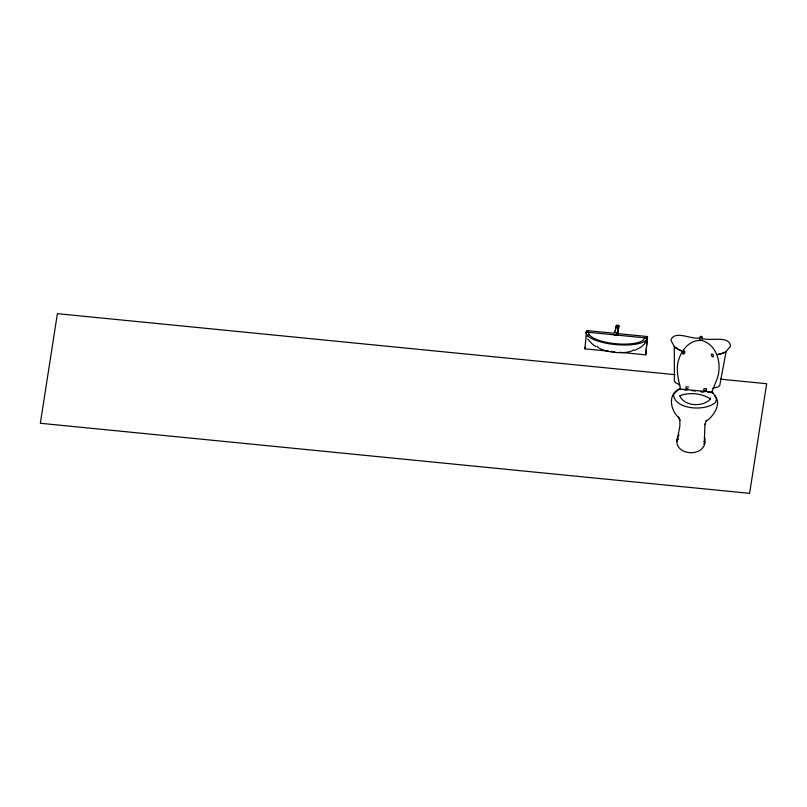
<?xml version="1.0" encoding="UTF-8"?>
<svg xmlns="http://www.w3.org/2000/svg" width="807" height="807" viewBox="0 0 807 807"><rect width="100%" height="100%" fill="white"/><g stroke="black" fill="none" stroke-linecap="round" stroke-linejoin="round"><path stroke-width="1.21" d="M619.675 352.276L645.741 354.858L647.305 338.093L644.793 337.699L643.431 339.949A28.205 8.766 5.3 0 1 615.327 343.701A28.205 8.766 5.3 0 1 589.221 334.592L588.585 332.141L586.043 332.04L587.012 336.448M616.649 325.665L618.202 325.271L618.717 326.28M618.757 326.189L618.767 325.453L617.627 325.937M701.737 391.718L702.958 391.839M616.629 326.078L616.669 325.473M616.588 326.664L616.649 325.897M618.676 326.875L618.737 326.099M618.616 327.642L618.687 326.704M618.535 328.56L618.626 327.481M618.455 329.619L618.555 328.419M618.465 329.498L618.233 332.091M618.112 333.462L618.243 332.01M608.508 351.176L584.914 348.846L586.245 334.481M616.921 334.855L617.98 334.895L618.112 333.402M617.748 333.614L647.537 336.559L645.741 354.858M685.94 388.631L686.121 386.775L688.674 387.027M701.797 391.536L701.727 391.96M703.845 390.396L704.017 388.55L706.579 388.803L706.407 390.558M617.042 332.655L617.022 335.268L614.087 334.955L617.597 335.329L616.346 335.137M584.914 348.846L585.156 347.313M647.537 336.559L646.76 340.231L644.702 343.157M686.454 388.681L687.988 388.833M704.35 390.447L705.883 390.608M615.005 332.474C622.661 332.635 611.736 334.017 615.479 329.912M617.738 330.154L617.022 335.268L614.722 335.016L616.447 335.198M615.469 329.972L615.63 329.095M616.881 325.756L616.447 325.332L616.911 325.826M617.728 330.214L617.89 329.347M615.62 329.185L615.781 328.338M617.88 329.427L618.041 328.58M617.93 329.387L618.071 328.641M615.771 328.449L615.923 327.642M618.021 328.691L618.182 327.884M615.902 327.773L616.054 327.017M618.162 328.015L618.313 327.259M618.212 327.955L618.333 327.339M616.003 327.087L616.114 326.563M616.023 327.168L616.165 326.482M618.283 327.41L618.424 326.724M616.134 326.653L616.266 326.038M618.394 326.885L618.525 326.28M616.235 326.22L616.447 325.332M618.495 326.462L618.606 325.463L616.659 325.433M677.567 439.28L677.204 441.52L677.305 439.482L678.203 438.786L677.224 440.208L679.887 425.914L679.827 419.59L679.908 420.286L678.405 417.037L679.07 417.986C670.274 410.46 667.086 393.312 680.442 388.591M618.727 325.675L617.799 325.957M644.833 343.57L641.232 347.04L634.554 350.399M679.111 434.892L678.233 435.75C669.215 456.227 708.294 459.344 704.844 438.383L704.279 437.374M701.495 340.251L702.191 339.777L702.433 337.165L701.313 336.206L700.052 336.933L699.81 339.545L700.395 340.14M713.055 357.037C714.952 353.991 709.333 352.175 712.157 356.674M680.059 395.723C689.45 392.162 701.495 393.16 709.938 398.678L710.241 399.404L710.372 397.912L709.827 399.727C702.05 407.232 684.316 406.264 679.686 395.823M617.224 334.713L618.021 334.875L616.921 334.834M712.914 388.338L718.371 386.805L719.743 385.443L726.129 351.459L721.922 353.597L717.544 354.485M717.766 354.515L725.281 352.498L730.577 346.112C729.185 334.29 708.102 342.38 701.394 337.84M615.267 332.464L614.319 332.403L615.57 332.585M700.204 337.73C692.82 340.625 674.612 329.206 670.899 340.221L674.803 347.514L681.471 350.924M614.016 333.251L586.709 330.557L586.467 332.091L647.305 338.093A30.777 9.563 5.3 0 1 615.196 344.539A30.777 9.563 5.3 0 1 586.043 332.04M610.99 351.418L614.712 351.791M675.177 374.69L57.388 313.661L40.35 423.272L749.612 493.339L766.65 383.728L720.288 379.149M684.346 389.892L686.818 390.134M691.77 390.628L695.483 390.992M700.436 391.486L704.158 391.849M707.87 392.212L711.582 392.585L716.687 379.875C722.447 366.015 717.978 345.446 702.342 340.645C691.317 338.809 682.601 348.453 679.302 358.026C675.126 368.325 678.475 379.189 680.624 389.529M615.539 332.534L617.294 332.726M617.224 334.734L617.98 334.844M681.713 350.944L677.739 349.239L674.319 346.344L674.37 380.965L675.338 382.558L679.877 384.979M595.869 346.576L592.439 344.226L587.657 338.94M714.76 395.511C722.043 403.893 713.62 416.2 706.014 421.365L706.559 420.386L704.844 424.674L704.955 423.998L704.34 441.923L703.906 441.328M711.572 391.667L712.722 393.332M588.717 334.209L589.019 335.218M633.666 349.845A19.035 5.911 5.3 0 1 618.001 352.609A19.035 5.911 5.3 0 1 599.571 348.342M598.754 347.827A19.035 5.911 5.3 0 1 597.079 346.223M682.793 353.527C685.547 356.523 685.304 346.374 682.793 353.527M673.542 395.299C675.58 410.148 706.982 411.419 715.738 402.047L716.535 398.416L712.631 392.212L679.454 388.934L674.158 393.362L673.542 395.299M704.582 442.186L704.198 444.193L704.582 442.186"/></g></svg>
